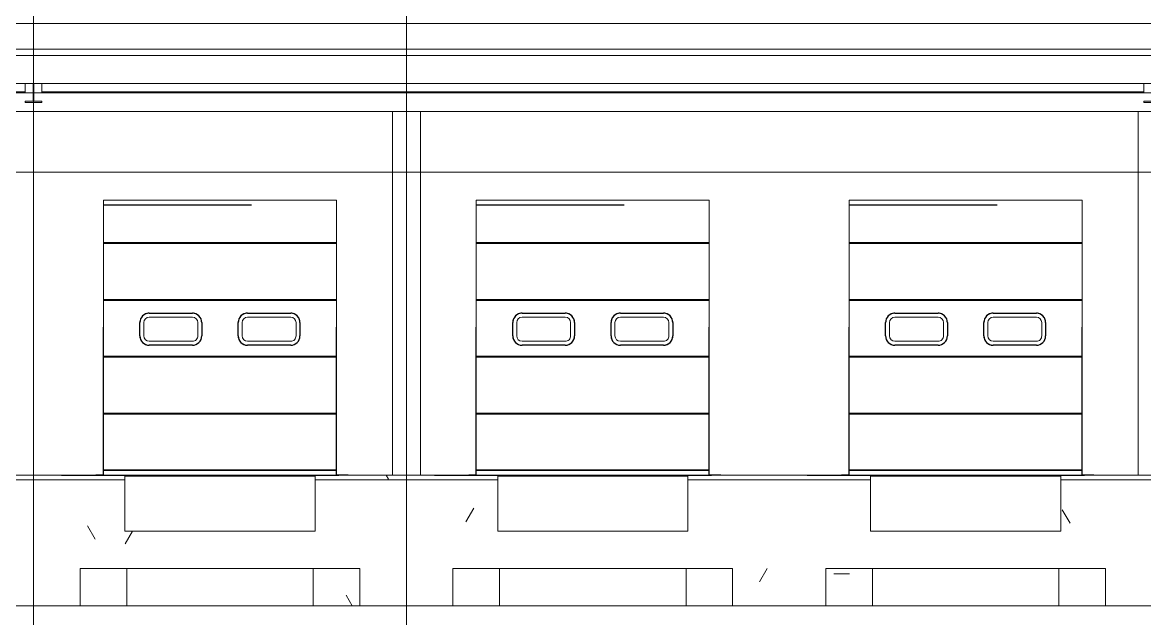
# Model space of a CAD drawing. Extents: x 692141 to 693595, y 1492301 to 1494225.
# Drawn here: x 692488.14 to 692500.18, y 1492374.68 to 1492381.07 of the extents above; entities that cross this region are included whole.
import ezdxf

# ---------------------------------------------------------------- set-up
doc = ezdxf.new("R2010")
doc.units = 0
doc.header["$MEASUREMENT"] = 0
for name, pattern in [('Centre', [7937.5, 1587.5, -1190.625, 3968.75, -1190.625]), ('Grid Line', [5556.25, 3175, -793.75, 793.75, -793.75]), ('Čárka', [3175, 1587.5, -1587.5])]:
    doc.linetypes.add(name, pattern=pattern)
for name, color, linetype, lineweight in [('A-COLS', 52, 'Continuous', 5), ('A-DETL-GENF', 92, 'Continuous', 5), ('A-FLOR', 192, 'Continuous', 5), ('A-FLOR-LEVL', 8, 'Grid Line', 5), ('A-GENM', 13, 'Continuous', 5), ('A-WALL-PATT', 111, 'Continuous', 5), ('S-BEAM', 12, 'Continuous', 5), ('S-GRID', 1, 'Continuous', 5)]:
    doc.layers.add(name, color=color, linetype=linetype, lineweight=lineweight)
doc.layers.add('A-DOOR', color=2, linetype='Continuous')
pattern_1 = [(0, (212730.054, 1200), (4064, 1016), [167.64, -2880.36, 167.64, -2880.36, -16256]), (0, (212730.054, 1200), (4064, 1016), [-6096, 167.64, -5928.36, 167.64, -2880.36, -7112]), (0, (212730.054, 1200), (4064, 1016), [-15240, 167.64, -1864.36, 167.64, -4912.36]), (120, (214254.054, 1708), (-2911.881810244989, 3011.527240979959), [167.64, -2880.36, 167.64, -2880.36, -16256]), (120, (214254.054, 1708), (-2911.881810244989, 3011.527240979959), [-6095.999999999999, 167.64, -5928.359999999999, 167.64, -2880.36, -7111.999999999999]), (120, (214254.054, 1708), (-2911.881810244989, 3011.527240979959), [-15240, 167.64, -1864.36, 167.64, -4912.359999999999]), (240, (214762.054, 3740), (-1152.118189755009, -4027.527240979959), [167.64, -2880.36, 167.64, -2880.36, -16256]), (240, (214762.054, 3740), (-1152.118189755009, -4027.527240979959), [-6096, 167.64, -5928.36, 167.64, -2880.36, -7112]), (240, (214762.054, 3740), (-1152.118189755009, -4027.527240979959), [-15240, 167.64, -1864.36, 167.64, -4912.36])]

# ---------------------------------------------------------------- blocks, each defined once
blk = doc.blocks.new('HAVI-DC_R19_AR_120_STRUCTURE_rvt-2-500_ELEVATION 4')
at = {"layer": 'S-BEAM'}
h = blk.add_hatch(dxfattribs=at)
h.set_pattern_fill('FP_109', color=256, style=0, pattern_type=2)
h.set_pattern_definition(pattern_1)
h.paths.add_polyline_path([(233499.7546187924, -4.504727257881314e-10), (234499.6363114733, 0), (234499.6363114733, 1400.00000000138), (233519.7546187926, 1400.00000000138), (233519.7546187925, 799.9999999999914), (231479.7546187925, 799.9999999999914), (231479.7546187925, 1400.00000000138), (229519.6363114668, 1400.00000000138), (229519.6363114668, 799.9999999999914), (227479.6363114668, 799.9999999999914), (227479.6363114668, 1400.00000000138), (226499.6363114668, 1400.00000000138), (226499.6363114668, 0), (227500.2278480646, -4.158209776505828e-10), (227500.2278480646, 399.9999999994239), (229499.6363114674, 399.9999999994239), (229499.6363114674, -4.158209776505828e-10), (231500.3461553896, -4.504727257881314e-10), (231500.3461553896, 399.9999999994239), (233499.7546187924, 399.9999999994239)], flags=0)
h = blk.add_hatch(dxfattribs=at)
h.set_pattern_fill('FP_109', color=256, style=0, pattern_type=2)
h.set_pattern_definition(pattern_1)
h.paths.add_polyline_path([(235500.2278480646, -4.504727257881314e-10), (235500.2278480646, 399.9999999994239), (237499.6363114674, 399.9999999994239), (237499.6363114674, -4.504727257881314e-10), (239500.3461553896, -4.504727257881314e-10), (239500.3461553896, 399.9999999993893), (241499.7546187924, 399.9999999993893), (241499.7546187924, -4.504727257881314e-10), (242499.6363114733, 0), (242499.6363114733, 1400.00000000138), (241519.7546187926, 1400.00000000138), (241519.7546187926, 799.9999999999914), (239479.7546187926, 799.9999999999914), (239479.7546187926, 1400.00000000138), (237519.6363114668, 1400.00000000138), (237519.6363114668, 799.9999999999914), (235479.6363114669, 799.9999999999914), (235479.6363114669, 1400.00000000138), (234499.6363114668, 1400.00000000138), (234499.6363114668, 0), (234833.1668236649, 0)], flags=0)
at = {"layer": 'S-BEAM', "color": 7}
for p, q in [((229519.6363114667, 1400.000000001379), (231479.7546187925, 1400.000000001379)), ((231479.7546187925, 800.0000000000011), (231479.7546187925, 1400.000000001379)), ((233519.7546187925, 1400.000000001379), (234499.6363114732, 1400.000000001379)), ((233519.7546187925, 1400.000000001379), (233519.7546187925, 800.0000000000011)), ((234499.6363114667, 1400.000000001379), (235479.6363114668, 1400.000000001379)), ((235479.6363114668, 800.0000000000101), (235479.6363114668, 1400.000000001379)), ((237519.6363114667, 1400.000000001379), (239479.7546187926, 1400.000000001379)), ((237519.6363114667, 1400.000000001379), (237519.6363114667, 800.0000000000101)), ((239479.7546187926, 800.0000000000011), (239479.7546187926, 1400.000000001379)), ((241519.7546187925, 1400.000000001379), (242499.6363114732, 1400.000000001379)), ((241519.7546187925, 1400.000000001379), (241519.7546187925, 800.0000000000011)), ((233519.7546187924, 800.0000000000011), (231479.7546187925, 800.0000000000011)), ((237519.6363114667, 800.0000000000101), (235479.6363114668, 800.0000000000101)), ((241519.7546187925, 800.0000000000011), (239479.7546187926, 800.0000000000011)), ((231500.3461553895, -4.510141593527806e-10), (231500.3461553895, 399.9999999994311)), ((231500.3461553895, 399.9999999994311), (233499.7546187923, 399.9999999994311)), ((233499.7546187923, 399.9999999994311), (233499.7546187923, -4.510141593527806e-10)), ((235500.2278480645, -4.640085649043613e-10), (235500.2278480645, 399.9999999994181)), ((235500.2278480645, 399.9999999994181), (237499.6363114673, 399.9999999994181)), ((237499.6363114673, 399.9999999994181), (237499.6363114673, -4.640085649043613e-10)), ((239500.3461553896, -4.77002970455942e-10), (239500.3461553896, 399.9999999994051)), ((239500.3461553896, 399.9999999994051), (241499.7546187924, 399.9999999994051)), ((241499.7546187924, 399.9999999994051), (241499.7546187924, -4.77002970455942e-10)), ((233499.7546187923, -4.510141593527806e-10), (231500.3461553895, -4.510141593527806e-10)), ((237499.6363114673, -4.640085649043613e-10), (235500.2278480645, -4.640085649043613e-10)), ((241499.7546187924, -4.77002970455942e-10), (239500.3461553896, -4.77002970455942e-10))]:
    blk.add_line(p, q, dxfattribs=at)
blk = doc.blocks.new('M_Rectangular Column - 300 x 300mm-V141-500_ELEVATION 4')
at = {"layer": 'A-COLS'}
for p, q in [((258349.6363114674, 5300.00006735213), (258349.6363114674, 1400.000000001371)), ((258649.6363114674, 1400.000000001371), (258649.6363114674, 5300.00006735213)), ((258649.6363114674, 1400.000000001371), (258349.6363114674, 1400.000000001371))]:
    blk.add_line(p, q, dxfattribs=at)
blk = doc.blocks.new('Column Center Mark - Column Center Mark-439589-500_ELEVATION 4')
at = {"layer": 'A-DETL-GENF', "lineweight": 9}
for p, q in [((43649.75461878071, 74.99999999996534), (43649.75461878071, -75.00000000003465)), ((43574.75461878071, -3.465174813754857e-11), (43724.75461878071, -3.465174813754857e-11))]:
    blk.add_line(p, q, dxfattribs=at)
blk = doc.blocks.new('Loading-Equipment_Dock-levellers_Loading-Systems_Swing-Lip_232M_100kN - PowerRamp 232M100 2100 x 3000 mm-460557-500_ELEVATION 4')
at = {"layer": 'A-GENM'}
for p, q in [((51479.75461878094, 1390.000000001369), (53519.75461878094, 1390.000000001369)), ((51479.75461878094, 800.0000000013796), (51479.75461878094, 1390.000000001369)), ((53519.75461878094, 800.0000000013796), (53519.75461878094, 1390.000000001369)), ((53519.75461878094, 800.0000000013796), (51479.75461878094, 800.0000000013796))]:
    blk.add_line(p, q, dxfattribs=at)
blk = doc.blocks.new('Doors_Industrial_Loading-Systems_Sectional-Overhead-Door_High-Lift_40mm - 2500 x 3000 mm 2-264868-500_ELEVATION 4')
at = {"layer": 'A-DOOR', "color": 1, "linetype": 'Čárka'}
for p, q in [((175349.6363114674, 4299.99999999699), (177849.6363114674, 4299.99999999699)), ((175349.6363114674, 1399.999999996979), (175349.6363114674, 4299.99999999699)), ((177849.6363114674, 1399.999999996979), (177849.6363114674, 4299.99999999699)), ((174899.6363114674, 1399.999999996979), (175349.6363114674, 1399.999999996979)), ((177974.6363114674, 1399.999999996979), (177849.6363114674, 1399.999999996979))]:
    blk.add_line(p, q, dxfattribs=at)
at = {"layer": 'A-DOOR', "color": 7}
for p, q in [((177849.6363114674, 3273.999999996978), (175349.6363114675, 3273.999999996978)), ((175840.9696448006, 3136.49999999713), (176303.9696448006, 3136.49999999713)), ((175840.9696448006, 3136.49999999713), (176303.9696448006, 3136.49999999713)), ((176895.302978134, 3136.499999997063), (177358.302978134, 3136.499999997063)), ((176895.302978134, 3136.499999997063), (177358.302978134, 3136.499999997063)), ((175740.9696448006, 2893.499999997032), (175740.9696448006, 3036.49999999713)), ((175740.9696448006, 2893.499999997032), (175740.9696448006, 3036.49999999713)), ((176403.9696448006, 3036.49999999713), (176403.9696448006, 2893.499999997034)), ((176403.9696448006, 3036.49999999713), (176403.9696448006, 2893.499999997034)), ((176795.3029781339, 2893.499999996908), (176795.3029781339, 3036.499999997063)), ((176795.3029781339, 2893.499999996908), (176795.3029781339, 3036.499999997063)), ((177458.3029781339, 3036.499999997064), (177458.3029781339, 2893.499999996909)), ((177458.3029781339, 3036.499999997064), (177458.3029781339, 2893.499999996909)), ((176303.9696448006, 2793.499999997033), (175840.9696448006, 2793.499999997033)), ((176303.9696448006, 2793.499999997034), (175840.9696448006, 2793.499999997034)), ((177358.302978134, 2793.499999996908), (176895.302978134, 2793.499999996908)), ((177358.302978134, 2793.499999996909), (176895.302978134, 2793.499999996909)), ((175349.6363114675, 2675.02522143521), (177849.6363114674, 2675.02522143521)), ((175349.6363114675, 2675.02522143521), (177849.6363114674, 2675.02522143521)), ((177849.6363114674, 1455.025221435202), (175349.6363114674, 1455.025221435202)), ((175349.6363114674, 1455.025221435202), (177849.6363114674, 1455.025221435202)), ((175338.6363114674, 1399.999999996978), (175268.6363114674, 1399.999999996978)), ((175296.6363114674, 1399.999999996953), (175270.6363114674, 1399.999999996953)), ((175324.6363114674, 1399.99999999697), (177874.6363114674, 1399.99999999697)), ((177930.6363114674, 1399.999999996978), (177860.6363114674, 1399.999999996978)), ((177932.6363114674, 1399.999999996953), (177906.6363114674, 1399.999999996953))]:
    blk.add_line(p, q, dxfattribs=at)
for centre, radius, start, end in [((175840.9696448006, 3036.49999999713), 100.0000000000291, 90, 180), ((175840.9696448006, 3036.49999999713), 99.99999999995468, 90, 105.0000000000094), ((176303.9696448006, 3036.49999999713), 100, 75.0000000000132, 90), ((176303.9696448006, 3036.49999999713), 100.0000000000002, 359.9999999999995, 90.00000000000014), ((176895.302978134, 3036.499999997063), 100.0000000000291, 90, 180), ((176895.302978134, 3036.499999997063), 100.0000000000109, 90, 105.0000000000013), ((177358.302978134, 3036.499999997063), 100, 74.9999999999931, 90.00000000000014), ((177358.302978134, 3036.499999997063), 100, 2.544443745170813e-13, 90.00000000000026), ((175840.9696448006, 3036.49999999713), 99.99999999999999, 165.0000000000017, 179.9999999999997), ((175840.9696448006, 3036.49999999713), 100.0000000000332, 149.9999999999959, 158.0128132547341), ((175840.9696448006, 3036.49999999713), 100.0000000000158, 129.5802092618806, 140.4197907380237), ((175840.9696448006, 3036.49999999713), 99.99999999997708, 111.9871867448824, 120.00000000002), ((176303.9696448006, 3036.49999999713), 100.0000000000146, 60.00000000000352, 68.01281325517674), ((176303.9696448006, 3036.49999999713), 99.9999999999943, 39.58020926182564, 50.41979073815119), ((176303.9696448006, 3036.49999999713), 100.0000000000129, 21.98718674537078, 29.99999999999895), ((176303.9696448006, 3036.49999999713), 100.0000000000034, 0, 14.99999999999891), ((176895.302978134, 3036.499999997063), 99.99999999999999, 164.9999999999972, 179.9999999999997), ((176895.302978134, 3036.499999997063), 99.99999999999062, 149.9999999999982, 158.0128132546377), ((176895.302978134, 3036.499999997063), 99.99999999998174, 129.5802092620854, 140.4197907379426), ((176895.302978134, 3036.499999997063), 100.0000000000129, 111.9871867455781, 119.9999999999967), ((177358.302978134, 3036.499999997063), 100.0000000000129, 60.00000000000342, 68.01281325451204), ((177358.302978134, 3036.499999997063), 99.99999999997486, 39.58020926199752, 50.4197907380318), ((177358.302978134, 3036.499999997063), 99.99999999998772, 21.98718674575145, 30.0000000000012), ((177358.302978134, 3036.499999997063), 99.99999999998279, 2.605510395055221e-13, 15.00000000000075), ((175840.9696448006, 2893.499999997033), 100.0000000000466, 180.0000000000004, 195.0000000000012), ((175840.9696448006, 2893.499999997033), 100.0000000000291, 180.0000000000001, 270.0000000000001), ((176303.9696448006, 2893.499999997033), 100.0000000000005, 269.9999999999999, 2.544443745170813e-13), ((176303.9696448006, 2893.499999997033), 100, 345.0000000000013, 0), ((176895.302978134, 2893.499999996908), 100.0000000000109, 180.0000000000001, 194.9999999999999), ((176895.302978134, 2893.499999996908), 100.0000000000291, 180.0000000000001, 270.0000000000001), ((177358.302978134, 2893.499999996908), 100, 270, 3.943887805014761e-13), ((177358.302978134, 2893.499999996908), 99.9999999999709, 345.0000000000013, 0), ((175840.9696448006, 2893.499999997033), 100.0000000000275, 201.9871867464127, 210.0000000000026), ((175840.9696448006, 2893.499999997033), 100.0000000000386, 219.58020926243, 230.4197907375418), ((175840.9696448006, 2893.499999997033), 100.0000000000118, 239.9999999999881, 248.012813253757), ((175840.9696448006, 2893.499999997033), 100.0000000000291, 255.0000000000012, 269.9999999999999), ((176303.9696448006, 2893.499999997033), 99.99999999997526, 269.9999999999996, 284.99999999999), ((176303.9696448006, 2893.499999997033), 100.0000000000023, 291.9871867462618, 300.0000000000137), ((176303.9696448006, 2893.499999997033), 100.0000000000123, 309.5802092624525, 320.4197907375091), ((176303.9696448006, 2893.499999997033), 99.99999999999936, 330.0000000000045, 338.0128132540339), ((176895.302978134, 2893.499999996908), 99.99999999998772, 201.9871867455966, 210.0000000000008), ((176895.302978134, 2893.499999996908), 100.0000000000188, 219.5802092619812, 230.4197907379249), ((176895.302978134, 2893.499999996908), 100.0000000000129, 240.0000000000031, 248.01281325451), ((176895.302978134, 2893.499999996908), 100.0000000000291, 255.0000000000011, 269.9999999999999), ((177358.302978134, 2893.499999996908), 100.0000000000109, 269.9999999999996, 285.000000000001), ((177358.302978134, 2893.499999996908), 100.0000000000129, 291.987186745415, 299.9999999999965), ((177358.302978134, 2893.499999996908), 100.0000000000051, 309.5802092621118, 320.4197907380911), ((177358.302978134, 2893.499999996908), 99.99999999999784, 329.9999999999965, 338.0128132543207)]:
    blk.add_arc(centre, radius, start, end, dxfattribs=at)
at = {"layer": 'A-GENM', "color": 7}
for p, q in [((175349.6363114674, 3895.02522143521), (177849.6363114674, 3895.02522143521)), ((175349.6363114674, 3895.02522143521), (177849.6363114674, 3895.02522143521)), ((177849.6363114674, 3883.99999999698), (175349.6363114674, 3883.99999999698)), ((175349.6363114674, 3285.02522143521), (177849.6363114674, 3285.02522143521)), ((175349.6363114674, 3285.02522143521), (177849.6363114674, 3285.02522143521)), ((175840.9696448006, 3136.499999996981), (176303.9696448006, 3136.499999996981)), ((176895.302978134, 3136.499999996981), (177358.302978134, 3136.499999996981)), ((175740.9696448006, 2893.499999996981), (175740.9696448006, 3036.499999996981)), ((175782.9696448006, 3036.499999996981), (175782.9696448006, 2893.499999996981)), ((175782.9696448006, 3036.499999996981), (175782.9696448006, 2893.499999996981)), ((176303.9696448006, 3094.499999996981), (175840.9696448006, 3094.499999996981)), ((176303.9696448006, 3094.499999996981), (175840.9696448006, 3094.499999996981)), ((176361.9696448006, 2893.499999996981), (176361.9696448006, 3036.499999996981)), ((176361.9696448006, 2893.499999996981), (176361.9696448006, 3036.499999996982)), ((176403.9696448006, 3036.499999996982), (176403.9696448006, 2893.499999996981)), ((176795.3029781339, 2893.499999996981), (176795.3029781339, 3036.499999996981)), ((176837.302978134, 3036.499999996981), (176837.302978134, 2893.499999996981)), ((176837.302978134, 3036.499999996981), (176837.302978134, 2893.499999996981)), ((177358.302978134, 3094.499999996981), (176895.302978134, 3094.499999996981)), ((177358.302978134, 3094.499999996981), (176895.302978134, 3094.499999996981)), ((177416.302978134, 2893.499999996981), (177416.302978134, 3036.499999996981)), ((177416.302978134, 2893.499999996981), (177416.302978134, 3036.499999996982)), ((177458.3029781339, 3036.499999996982), (177458.3029781339, 2893.499999996981)), ((175840.9696448006, 2835.499999996982), (176303.9696448006, 2835.499999996982)), ((175840.9696448006, 2835.499999996982), (176303.9696448006, 2835.499999996982)), ((176303.9696448006, 2793.499999996981), (175840.9696448006, 2793.499999996981)), ((176895.302978134, 2835.499999996982), (177358.302978134, 2835.499999996982)), ((176895.302978134, 2835.499999996982), (177358.302978134, 2835.499999996982)), ((177358.302978134, 2793.499999996981), (176895.302978134, 2793.499999996981)), ((177849.6363114674, 2663.99999999698), (175349.6363114674, 2663.99999999698)), ((175349.6363114674, 2065.025221435211), (177849.6363114674, 2065.025221435211)), ((175349.6363114674, 2065.025221435211), (177849.6363114674, 2065.025221435211)), ((177849.6363114674, 2053.999999996979), (175349.6363114674, 2053.999999996979)), ((175349.6363114674, 1455.025221435211), (177849.6363114674, 1455.025221435211)), ((175349.6363114674, 1455.025221435211), (177849.6363114674, 1455.025221435211))]:
    blk.add_line(p, q, dxfattribs=at)
for centre, radius, start, end in [((175840.9696448006, 3036.499999996981), 100.0000000000291, 90.00000000000026, 180.0000000000002), ((176303.9696448006, 3036.499999996981), 100.0000000000005, 5.152498583970897e-13, 90.00000000000026), ((176895.302978134, 3036.499999996981), 100.0000000000291, 90.00000000000026, 180.0000000000002), ((177358.302978134, 3036.499999996981), 100, 5.216109677600168e-13, 90.00000000000026), ((175840.9696448006, 3036.499999996981), 58.0000000000291, 90, 180), ((175840.9696448006, 3036.499999996981), 58.0000000000291, 90, 180), ((176303.9696448006, 3036.499999996981), 58.0000000000291, 0, 90), ((176303.9696448006, 3036.499999996981), 58.0000000000291, 8.984518603637631e-13, 90), ((176895.302978134, 3036.499999996981), 58, 90, 180), ((176895.302978134, 3036.499999996981), 58, 90, 180), ((177358.302978134, 3036.499999996981), 58, 0, 90), ((177358.302978134, 3036.499999996981), 58, 8.984518603637631e-13, 90), ((175840.9696448006, 2893.499999996981), 100.0000000000291, 180.0000000000002, 269.9999999999999), ((175840.9696448006, 2893.499999996981), 58.0000000000291, 180.0000000000002, 269.9999999999998), ((175840.9696448006, 2893.499999996981), 58.0000000000291, 180, 269.9999999999996), ((176303.9696448006, 2893.499999996981), 58.0000000000291, 269.9999999999996, 0), ((176303.9696448006, 2893.499999996981), 58.0000000000291, 269.9999999999996, 0), ((176303.9696448006, 2893.499999996981), 100, 269.9999999999996, 0), ((176895.302978134, 2893.499999996981), 100.0000000000291, 180.0000000000002, 269.9999999999999), ((176895.302978134, 2893.499999996981), 58.00000000000009, 180.0000000000002, 269.9999999999999), ((176895.302978134, 2893.499999996981), 58, 180, 269.9999999999996), ((177358.302978134, 2893.499999996981), 58, 269.9999999999996, 0), ((177358.302978134, 2893.499999996981), 58, 269.9999999999996, 0), ((177358.302978134, 2893.499999996981), 99.9999999999709, 269.9999999999996, 0)]:
    blk.add_arc(centre, radius, start, end, dxfattribs=at)
blk = doc.blocks.new('H-Wide Flange Beams - H350x175x57_8-2030188-500_ELEVATION 4')
at = {"layer": 'S-BEAM', "color": 90, "lineweight": 9}
for p, q in [((110495.6363114673, 5601.477146665254), (110495.6363114673, 5409.000000001149)), ((110503.6363114673, 5409.000000001149), (110503.6363114673, 5601.477146665254)), ((110495.6363114673, 5409.000000001149), (110411.6363114673, 5409.000000001149)), ((110411.6363114673, 5409.000000001149), (110411.6363114673, 5396.000000001148)), ((110411.6363114673, 5396.000000001148), (110587.6363114673, 5396.000000001148)), ((110587.6363114673, 5409.000000001149), (110503.6363114673, 5409.000000001149)), ((110587.6363114673, 5396.000000001148), (110587.6363114673, 5409.000000001149))]:
    blk.add_line(p, q, dxfattribs=at)
blk = doc.blocks.new('H-Wide Flange Beams - H350x175x57_8-2030245-500_ELEVATION 4')
at = {"layer": 'S-BEAM', "color": 90, "lineweight": 9}
for p, q in [((194495.6363114674, 5601.477146665211), (194495.6363114674, 5409.000000001149)), ((194503.6363114674, 5409.000000001149), (194503.6363114674, 5601.477146665211)), ((194495.6363114674, 5409.000000001149), (194411.6363114673, 5409.000000001149)), ((194411.6363114673, 5409.000000001149), (194411.6363114673, 5396.000000001148)), ((194411.6363114673, 5396.000000001148), (194587.6363114674, 5396.000000001148)), ((194587.6363114674, 5409.000000001149), (194503.6363114674, 5409.000000001149)), ((194587.6363114674, 5396.000000001148), (194587.6363114674, 5409.000000001149))]:
    blk.add_line(p, q, dxfattribs=at)
blk = doc.blocks.new('H-Wide Flange Beams - H250x125x29_6-2030162-500_ELEVATION 4')
at = {"layer": 'S-BEAM', "color": 90, "lineweight": 9}
for p, q in [((98587.63631146718, 5509.000000001149), (98587.63631146718, 5601.477146665222)), ((110411.6363114672, 5601.477146665222), (110411.6363114672, 5509.000000001149)), ((98587.63631146718, 5500.000000001148), (98587.63631146718, 5509.000000001149)), ((98587.63631146718, 5509.000000001149), (110411.6363114672, 5509.000000001149)), ((98587.63631146718, 5509.000000001149), (110411.6363114672, 5509.000000001149)), ((98587.63631146718, 5500.000000001148), (110411.6363114672, 5500.000000001148)), ((110411.6363114672, 5509.000000001149), (110411.6363114672, 5500.000000001148))]:
    blk.add_line(p, q, dxfattribs=at)
blk = doc.blocks.new('H-Wide Flange Beams - H250x125x29_6-V163-500_ELEVATION 4')
at = {"layer": 'S-BEAM', "color": 90, "lineweight": 9}
for p, q in [((110587.6363114672, 5509.000000001149), (110587.6363114672, 5601.477146665222)), ((122411.6363114672, 5601.477146665222), (122411.6363114672, 5509.000000001149)), ((110587.6363114672, 5500.000000001148), (110587.6363114672, 5509.000000001149)), ((110587.6363114672, 5509.000000001149), (122411.6363114672, 5509.000000001149)), ((110587.6363114672, 5509.000000001149), (122411.6363114672, 5509.000000001149)), ((110587.6363114672, 5500.000000001148), (122411.6363114672, 5500.000000001148)), ((122411.6363114672, 5509.000000001149), (122411.6363114672, 5500.000000001148))]:
    blk.add_line(p, q, dxfattribs=at)

msp = doc.modelspace()

# ---------------------------------------------------------------- linework, layer by layer
at = {"layer": 'A-FLOR', "color": 90, "lineweight": 9}
msp.add_line((692717.3624908916, 1492374.813383746), (692229.6700198601, 1492374.813383746), dxfattribs=at)
at = {"layer": 'A-FLOR-LEVL', "linetype": 'Centre'}
for p, q in [((692278.3000830481, 1492380.313383746), (692547.7862502306, 1492380.313383746)), ((692278.3000830481, 1492379.463383747), (692547.7862502306, 1492379.463383747)), ((692278.3000830481, 1492376.213383747), (692544.7862502306, 1492376.213383747)), ((692278.3000830481, 1492374.813383746), (692724.9906739572, 1492374.813383746))]:
    msp.add_line(p, q, dxfattribs=at)
at = {"layer": 'A-WALL-PATT', "color": 8}
for p, q in [((692524.7580948428, 1492381.055860893), (692432.3580527349, 1492381.055860893)), ((692524.7580948428, 1492380.779860893), (692432.3580527349, 1492380.779860893)), ((692524.7580948428, 1492380.714860893), (692432.3580527349, 1492380.714860893)), ((692524.7080948428, 1492380.779860893), (692432.4080527348, 1492380.779860893)), ((692524.7080948428, 1492380.714860893), (692432.4080527348, 1492380.714860893)), ((692524.7580948428, 1492380.414860893), (692432.3580527349, 1492380.414860893)), ((692488.2540527348, 1492380.414729754), (692488.1700527348, 1492380.414729754)), ((692488.3460527349, 1492380.414729754), (692488.2620527348, 1492380.414729754)), ((692500.2540527348, 1492380.414729754), (692500.1700527348, 1492380.414729754)), ((692432.6580527348, 1492380.113383746), (692524.2580948428, 1492380.113383746)), ((692489.0080527348, 1492376.213383746), (692489.0080527348, 1492379.163383747)), ((692489.0080527348, 1492379.163383747), (692491.5080527348, 1492379.163383747)), ((692491.5080527348, 1492379.163383747), (692491.5080527348, 1492376.213383746)), ((692493.0080527348, 1492376.213383746), (692493.0080527348, 1492379.163383747)), ((692493.0080527348, 1492379.163383747), (692495.5080527348, 1492379.163383747)), ((692495.5080527348, 1492379.163383747), (692495.5080527348, 1492376.213383746)), ((692497.0080527348, 1492376.213383746), (692497.0080527348, 1492379.163383747)), ((692497.0080527348, 1492379.163383747), (692499.5080527348, 1492379.163383747)), ((692499.5080527348, 1492379.163383747), (692499.5080527348, 1492376.213383746)), ((692489.2380527348, 1492376.163383747), (692487.2780527348, 1492376.163383747)), ((692487.5080527348, 1492376.213383746), (692489.0080527348, 1492376.213383746)), ((692489.2380527348, 1492375.613383747), (692489.2380527348, 1492376.163383747)), ((692493.2380527348, 1492376.163383747), (692491.2780527348, 1492376.163383747)), ((692491.2780527348, 1492376.163383747), (692491.2780527348, 1492375.613383747)), ((692491.5080527348, 1492376.213383746), (692493.0080527348, 1492376.213383746)), ((692493.2380527348, 1492375.613383747), (692493.2380527348, 1492376.163383747)), ((692497.2380527348, 1492376.163383747), (692495.2780527348, 1492376.163383747)), ((692495.2780527348, 1492376.163383747), (692495.2780527348, 1492375.613383747)), ((692495.5080527348, 1492376.213383746), (692497.0080527348, 1492376.213383746)), ((692497.2380527348, 1492375.613383747), (692497.2380527348, 1492376.163383747)), ((692501.2380527348, 1492376.163383747), (692499.2780527348, 1492376.163383747)), ((692499.2780527348, 1492376.163383747), (692499.2780527348, 1492375.613383747)), ((692499.5080527348, 1492376.213383746), (692501.0080527348, 1492376.213383746)), ((692491.2780527348, 1492375.613383747), (692489.2380527348, 1492375.613383747)), ((692495.2780527348, 1492375.613383747), (692493.2380527348, 1492375.613383747)), ((692499.2780527348, 1492375.613383747), (692497.2380527348, 1492375.613383747)), ((692488.7580527348, 1492374.813383746), (692488.7580527348, 1492375.213383746)), ((692488.7580527348, 1492375.213383746), (692491.7580527348, 1492375.213383746)), ((692491.7580527348, 1492375.213383746), (692491.7580527348, 1492374.813383746)), ((692492.7580527348, 1492374.813383746), (692492.7580527348, 1492375.213383746)), ((692492.7580527348, 1492375.213383746), (692495.7580527348, 1492375.213383746)), ((692495.7580527348, 1492375.213383746), (692495.7580527348, 1492374.813383746)), ((692496.7580527348, 1492374.813383746), (692496.7580527348, 1492375.213383746)), ((692496.7580527348, 1492375.213383746), (692499.7580527348, 1492375.213383746)), ((692499.7580527348, 1492375.213383746), (692499.7580527348, 1492374.813383746)), ((692487.7580527348, 1492374.813383746), (692488.7580527348, 1492374.813383746)), ((692491.7580527348, 1492374.813383746), (692492.7580527348, 1492374.813383746)), ((692495.7580527348, 1492374.813383746), (692496.7580527348, 1492374.813383746)), ((692499.7580527348, 1492374.813383746), (692500.7580527348, 1492374.813383746))]:
    msp.add_line(p, q, dxfattribs=at)
at = {"layer": 'S-GRID', "linetype": 'Grid Line'}
for p, q in [((692488.2580527348, 1492366.092463748), (692488.2580527348, 1492428.913383747)), ((692492.2580527348, 1492366.092463748), (692492.2580527348, 1492428.913383747))]:
    msp.add_line(p, q, dxfattribs=at)

# ---------------------------------------------------------------- block references
at = {"layer": 'A-WALL-PATT', "color": 8}
for name, p, xscale, yscale, zscale in [('HAVI-DC_R19_AR_120_STRUCTURE_rvt-2-500_ELEVATION 4', (692257.7584164233, 1492374.813383746), 0.001, 0.001, 0.001), ('H-Wide Flange Beams - H250x125x29_6-2030162-500_ELEVATION 4', (692377.7584164233, 1492374.813383746), 0.001, 0.001, 0.001), ('H-Wide Flange Beams - H350x175x57_8-2030188-500_ELEVATION 4', (692377.7584164233, 1492374.813383746), 0.001, 0.001, 0.001), ('H-Wide Flange Beams - H250x125x29_6-V163-500_ELEVATION 4', (692377.7584164233, 1492374.813383746), 0.001, 0.001, 0.001), ('H-Wide Flange Beams - H350x175x57_8-2030245-500_ELEVATION 4', (692305.7584164233, 1492374.813383746), 0.001, 0.001, 0.001), ('M_Rectangular Column - 300 x 300mm-V141-500_ELEVATION 4', (692233.7584164233, 1492374.813383746), 0.001, 0.001, 0.001), ('M_Rectangular Column - 300 x 300mm-V141-500_ELEVATION 4', (692241.7584164233, 1492374.813383746), 0.001, 0.001, 0.001), ('Doors_Industrial_Loading-Systems_Sectional-Overhead-Door_High-Lift_40mm - 2500 x 3000 mm 2-264868-500_ELEVATION 4', (692313.6584164234, 1492374.813383746), 0.001, 0.001, 0.001), ('Doors_Industrial_Loading-Systems_Sectional-Overhead-Door_High-Lift_40mm - 2500 x 3000 mm 2-264868-500_ELEVATION 4', (692317.6584164234, 1492374.813383746), 0.001, 0.001, 0.001), ('Doors_Industrial_Loading-Systems_Sectional-Overhead-Door_High-Lift_40mm - 2500 x 3000 mm 2-264868-500_ELEVATION 4', (692321.6584164234, 1492374.813383746), 0.001, 0.001, 0.001), ('Loading-Equipment_Dock-levellers_Loading-Systems_Swing-Lip_232M_100kN - PowerRamp 232M100 2100 x 3000 mm-460557-500_ELEVATION 4', (692437.758298116, 1492374.813383746), 0.0009999999999999998, 0.0009999999999999998, 0.0009999999999999998), ('Loading-Equipment_Dock-levellers_Loading-Systems_Swing-Lip_232M_100kN - PowerRamp 232M100 2100 x 3000 mm-460557-500_ELEVATION 4', (692441.758298116, 1492374.813383746), 0.0009999999999999998, 0.0009999999999999998, 0.0009999999999999998), ('Loading-Equipment_Dock-levellers_Loading-Systems_Swing-Lip_232M_100kN - PowerRamp 232M100 2100 x 3000 mm-460557-500_ELEVATION 4', (692445.758298116, 1492374.813383746), 0.0009999999999999998, 0.0009999999999999998, 0.0009999999999999998), ('Column Center Mark - Column Center Mark-439589-500_ELEVATION 4', (692444.608298116, 1492374.813383746), 0.001, 0.001, 0.001), ('Column Center Mark - Column Center Mark-439589-500_ELEVATION 4', (692444.608298116, 1492374.813383746), 0.001, 0.001, 0.001), ('Column Center Mark - Column Center Mark-439589-500_ELEVATION 4', (692448.608298116, 1492374.813383746), 0.001, 0.001, 0.001), ('Column Center Mark - Column Center Mark-439589-500_ELEVATION 4', (692448.608298116, 1492374.813383746), 0.001, 0.001, 0.001)]:
    msp.add_blockref(name, p, dxfattribs=dict(at, xscale=xscale, yscale=yscale, zscale=zscale))

doc.saveas('drawing.dxf')
